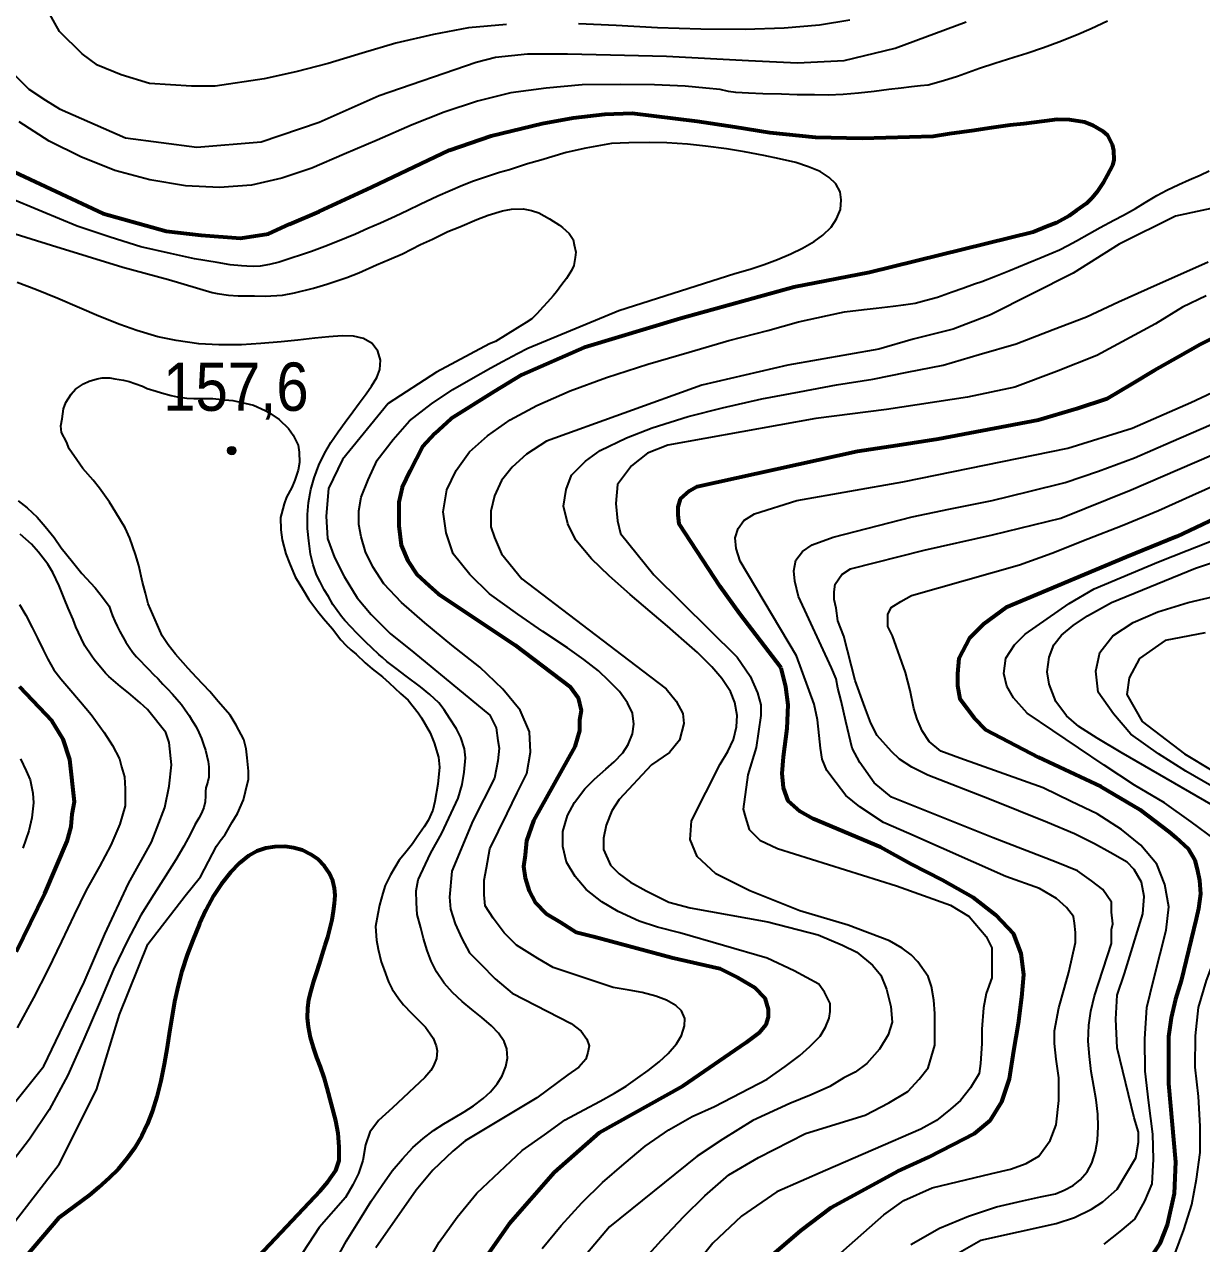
# Model space of a CAD drawing. Header units: metres. Extents: x 552626 to 559174, y 1843804 to 1852371.
# Drawn here: x 557041.5 to 557455.8, y 1844572.3 to 1845001.4 of the extents above; entities that cross this region are included whole.
import ezdxf

# ---------------------------------------------------------------- set-up
doc = ezdxf.new("R2010")
doc.units = ezdxf.units.M
doc.header["$LTSCALE"] = 6.8
for name, color, linetype, lineweight in [('1', 7, 'Continuous', 25), ('2', 7, 'Continuous', 53), ('5', 7, 'Continuous', 25)]:
    doc.layers.add(name, color=color, linetype=linetype, lineweight=lineweight)

msp = doc.modelspace()

# ---------------------------------------------------------------- hatches: boundary and pattern name
at = {"layer": '5'}
msp.add_hatch(color=256, dxfattribs=at).paths.add_polyline_path([(557115.98, 1844851.38, 1), (557112.98, 1844851.38, 1)])

# ---------------------------------------------------------------- linework, layer by layer
at = {"layer": '1'}
for points in [[(557211.22, 1845001.43), (557197.83, 1845000.22), (557185.45, 1844997.87), (557172.26, 1844994.85), (557160.34, 1844991.3), (557148.46, 1844987.62), (557137.01, 1844984.75), (557125.88, 1844982.28), (557108.7, 1844979.66), (557100.31, 1844979.66), (557085.5, 1844980.65), (557075.63, 1844983.62), (557067.24, 1844987.08), (557061.81, 1844991.04), (557053.92, 1844998.96), (557049.97, 1845005.89)], [(557422.6, 1845002.52), (557416.93, 1844999.89), (557411.72, 1844997.61), (557405.47, 1844995.15), (557400.09, 1844993.12), (557394.2, 1844991.15), (557389.69, 1844989.79), (557382.98, 1844987.6), (557377.54, 1844985.85), (557369.83, 1844983.1), (557364.95, 1844981.57), (557359.56, 1844980.03), (557356.86, 1844979.73), (557353.67, 1844979.46), (557350.01, 1844978.99), (557345.65, 1844978.48), (557340.54, 1844977.75), (557335.07, 1844977.16), (557329.57, 1844976.72), (557324.32, 1844976.52), (557319.55, 1844976.62), (557313.45, 1844976.64), (557307.89, 1844976.86), (557301.33, 1844976.94), (557296.34, 1844977.16), (557291.9, 1844977.42), (557289.3, 1844977.84), (557286.39, 1844978.45), (557281.25, 1844978.95), (557274.01, 1844979.66), (557263.29, 1844980.15), (557251.18, 1844980.29), (557237.84, 1844980.11), (557225.1, 1844978.92), (557212.72, 1844977.28), (557200.98, 1844974.36), (557189.26, 1844970.57), (557177.98, 1844966.01), (557165.65, 1844960.64), (557154.1, 1844955.71), (557142.64, 1844950.85), (557132.12, 1844947.3), (557121.42, 1844944.84), (557110.22, 1844943.97), (557098.19, 1844944.53)], [(557332, 1845002.89), (557321.31, 1845001.12), (557308.85, 1845000.11), (557295.13, 1844999.63), (557279.51, 1844999.77), (557264.32, 1845000.15), (557249.77, 1845001.03), (557236.47, 1845001.58)], [(557313.5, 1844987.85), (557329.92, 1844988.66), (557347.95, 1844993.08), (557372.89, 1845002.27)], [(557037.63, 1844984.11), (557043.06, 1844978.67), (557048.98, 1844974.71), (557053.92, 1844971.74), (557077.14, 1844961.54), (557102.24, 1844958.25), (557124.84, 1844960.03), (557145.3, 1844967), (557166.34, 1844976.35), (557200.49, 1844988.06), (557207.33, 1844989.86), (557218.55, 1844991.07), (557232.57, 1844991.07), (557247.8, 1844990.67), (557267.43, 1844990.26), (557296.27, 1844988.66), (557313.5, 1844987.85)], [(557098.19, 1844944.53), (557085.67, 1844946.69), (557073.39, 1844949.94), (557061.35, 1844954.85), (557050.25, 1844960.32), (557039.65, 1844967.06)], [(557177.03, 1844861.89), (557184.75, 1844867.91), (557192.23, 1844872.88), (557199.46, 1844877.03), (557205.68, 1844880.54), (557209.8, 1844882.78), (557214.99, 1844885.52), (557218.64, 1844887.41), (557250.7, 1844900.67), (557291.53, 1844913.71), (557296.85, 1844915.23), (557301.86, 1844916.9), (557306.57, 1844918.64), (557311.27, 1844920.67), (557315.32, 1844922.59), (557319.4, 1844924.99), (557322.48, 1844927.21), (557325.37, 1844929.99), (557327.28, 1844932.98), (557328.65, 1844936.23), (557328.95, 1844939.62), (557328.53, 1844942.51), (557327.07, 1844945.33), (557324.73, 1844947.51), (557321.59, 1844949.59), (557317.45, 1844951.31), (557312.94, 1844952.79), (557307.27, 1844954.1), (557301.72, 1844955.3), (557294.92, 1844956.5), (557288.6, 1844957.56), (557281.14, 1844958.53), (557274.88, 1844959.2), (557267.55, 1844959.69), (557261.56, 1844959.8), (557254.16, 1844959.76), (557248.1, 1844959.46), (557239.06, 1844957.88), (557232.1, 1844956.34), (557223.3, 1844953.63), (557218.52, 1844952.28), (557212.26, 1844950.22), (557208.75, 1844949.3), (557203.47, 1844947.55), (557199.57, 1844946.18), (557195.68, 1844944.72), (557191.3, 1844942.82), (557187.03, 1844940.9), (557180.82, 1844938), (557176.39, 1844935.9), (557172.04, 1844933.85), (557169.41, 1844932.6), (557166.87, 1844931.45), (557162.42, 1844929.51), (557158.02, 1844927.63), (557151.68, 1844925.01), (557147.24, 1844923.23), (557142.52, 1844921.5), (557139.03, 1844920.27), (557135.36, 1844919.1), (557131.12, 1844917.72), (557127.81, 1844916.92), (557124.44, 1844916.29), (557122.19, 1844916.24), (557119.8, 1844916.29)], [(557233.62, 1844872.42), (557246.4, 1844877.15), (557260.9, 1844881.87), (557275.39, 1844885.99), (557289.45, 1844890.1), (557303.1, 1844893.72), (557313.96, 1844896.72), (557324.07, 1844898.95), (557330.15, 1844900.19), (557337.04, 1844901.08), (557341.18, 1844901.52), (557347.17, 1844902.21), (557350.84, 1844902.73), (557355.01, 1844903.29), (557358.84, 1844904.35), (557362.77, 1844905.4), (557367.99, 1844907.29), (557371.79, 1844908.54), (557375.89, 1844910.07), (557378.37, 1844910.88), (557383.25, 1844912.82), (557387.89, 1844914.66), (557394.7, 1844917.47), (557399.26, 1844919.31), (557403.57, 1844921.09), (557405.77, 1844922.02), (557408.73, 1844923.57), (557411.72, 1844925.27), (557416.34, 1844927.84), (557420.01, 1844929.91), (557424.86, 1844932.45), (557428.27, 1844934.31), (557432.47, 1844936.66), (557435.9, 1844938.75), (557439.97, 1844941.13), (557443.56, 1844943.04), (557447.75, 1844945.05), (557451.33, 1844946.65), (557455.26, 1844948.38), (557458.43, 1844949.82)], [(557119.8, 1844916.29), (557117.97, 1844916.42), (557113.98, 1844916.81), (557109.37, 1844917.56), (557101.42, 1844918.88), (557092.95, 1844920.72), (557082.48, 1844923.17), (557071.75, 1844926.52), (557060.09, 1844930.35), (557047.69, 1844935.52), (557035.79, 1844940.5)], [(557465.08, 1844937.95), (557446.61, 1844933.93), (557426.73, 1844924.07), (557410.53, 1844913.79), (557381.43, 1844899.22), (557368.33, 1844894.17), (557354.23, 1844890.64), (557342.14, 1844887.1), (557310.1, 1844881.52), (557279.86, 1844874.43), (557225.28, 1844854.7), (557218.19, 1844850.1), (557213.19, 1844845.51), (557209.44, 1844840.91), (557206.94, 1844835.48), (557205.69, 1844830.04), (557205.69, 1844824.61), (557206.94, 1844820.85), (557209.44, 1844815), (557216.53, 1844806.22), (557259.05, 1844773.83), (557267.3, 1844767.53), (557270.83, 1844763.2), (557273.19, 1844758.86), (557273.58, 1844755.32), (557272.01, 1844749.41), (557268.48, 1844745.08), (557262.19, 1844740.74), (557250.75, 1844728.57), (557248.24, 1844724.55), (557246.24, 1844719.53), (557245.24, 1844715.01), (557245.24, 1844710.99), (557247.74, 1844705.47), (557250.75, 1844702.45), (557254.75, 1844699.44), (557260.26, 1844696.43), (557268.28, 1844692.41), (557275.79, 1844690.4), (557303.16, 1844685.49), (557320.88, 1844681), (557329.38, 1844677.34), (557334.39, 1844674.83), (557339.9, 1844670.31), (557342.91, 1844666.79), (557344.91, 1844661.77), (557346.41, 1844655.74), (557346.91, 1844650.21), (557345.41, 1844645.69), (557342.41, 1844640.67), (557337.9, 1844635.65)], [(557025.78, 1844931.6), (557051.02, 1844923.71), (557076.18, 1844915.97), (557092.27, 1844911.57), (557107.64, 1844907.06), (557109.39, 1844906.71), (557113.36, 1844906.16), (557116.72, 1844905.92), (557122.44, 1844905.87), (557126.25, 1844905.78), (557132.29, 1844906.15), (557136.58, 1844906.88), (557143.31, 1844908.58), (557147.98, 1844910.02), (557155.02, 1844912.33), (557159.18, 1844913.99), (557165.4, 1844916.77), (557169.92, 1844918.66), (557174.52, 1844920.67), (557180.96, 1844923.95), (557185.1, 1844925.8), (557190.57, 1844928.48), (557194.73, 1844930.14), (557200.78, 1844932.71), (557204.68, 1844934.24), (557209.73, 1844935.73), (557212.97, 1844936.42), (557217.06, 1844936.46), (557219.98, 1844935.87), (557222.56, 1844935.05), (557226.34, 1844932.96), (557229.85, 1844930.74), (557230.91, 1844929.92), (557233.17, 1844927.82), (557234.57, 1844925.71), (557234.99, 1844923.86), (557235.51, 1844921.27)], [(557235.51, 1844921.27), (557235.37, 1844919.35), (557234.87, 1844916.52), (557234.04, 1844914.8), (557232.3, 1844911.92), (557230.67, 1844909.82), (557228.7, 1844907.29), (557227.55, 1844905.81), (557225.54, 1844903.66), (557224.12, 1844902.05), (557221.86, 1844899.58), (557220.1, 1844897.74), (557218.07, 1844896.44), (557215.08, 1844894.55), (557207.33, 1844889.77), (557205.22, 1844888.98), (557186.57, 1844878.94), (557169.53, 1844867.95), (557153.49, 1844848.25), (557148.54, 1844838), (557147.76, 1844828.37), (557148.18, 1844820.43), (557150.68, 1844813.75), (557154.01, 1844807.06), (557158.6, 1844799.54), (557163.6, 1844793.69), (557170.27, 1844787), (557178.6, 1844780.31), (557205.32, 1844758.28), (557207.53, 1844753.84), (557208.09, 1844749.39), (557208.64, 1844746.61), (557208.09, 1844742.17), (557206.98, 1844736.05), (557199.32, 1844721.06), (557191.89, 1844703.32), (557191.11, 1844694.26), (557191.5, 1844689.93), (557193.07, 1844684.81), (557195.43, 1844679.68), (557198.18, 1844674.56), (557202.1, 1844670.62), (557207.21, 1844665.5), (557213.1, 1844660.38), (557233.92, 1844649.75), (557237.46, 1844646.99), (557239.42, 1844644.23), (557240.21, 1844641.87), (557239.81, 1844639.51), (557239.03, 1844637.14), (557236.67, 1844634.38), (557232.74, 1844631.63), (557221.87, 1844623.59), (557196.61, 1844608.39), (557192.28, 1844604.84), (557185.21, 1844598.14), (557179.32, 1844591.05), (557165.2, 1844570.79)], [(557273.68, 1844784.46), (557267.76, 1844789.6), (557261.67, 1844794.78), (557254.72, 1844800.69), (557247.29, 1844807.26), (557241.04, 1844813.27), (557235.52, 1844819.84), (557232.74, 1844825.57), (557231.27, 1844831.78), (557232.18, 1844837.74), (557234.02, 1844842.75), (557238.96, 1844847.64), (557244.14, 1844851.43), (557253.41, 1844855.83), (557262.44, 1844859.46), (557275.1, 1844863.41), (557287.21, 1844866.49), (557301.04, 1844869.59), (557314.28, 1844872.06), (557327.32, 1844874.58), (557340.09, 1844876.58), (557352.11, 1844879.03), (557364.79, 1844881.49), (557377.45, 1844885.26), (557390.54, 1844889.03), (557403.54, 1844894), (557415.23, 1844898.52), (557426.49, 1844903.7), (557436.68, 1844908.32), (557458.1, 1844917.8)], [(557142.31, 1844837.72), (557143.5, 1844841.86), (557145.16, 1844846.31), (557147.13, 1844850.32), (557149.33, 1844854.21), (557151.91, 1844858.03), (557154.35, 1844861.45), (557157.09, 1844865.08), (557159.36, 1844868.11), (557161.79, 1844871.39), (557163.69, 1844874.08), (557165.54, 1844877.11), (557166.61, 1844879.97), (557166.84, 1844883.24), (557165.84, 1844886.36), (557163.84, 1844889.04), (557160.87, 1844890.87), (557157.37, 1844891.68), (557153.34, 1844891.78), (557148.66, 1844891.45), (557143.72, 1844890.95), (557137.74, 1844890.32), (557131.93, 1844889.68), (557124.68, 1844889.04), (557117.96, 1844888.64), (557109.95, 1844888.59), (557102.94, 1844888.98), (557094.92, 1844890.1), (557088.48, 1844891.44), (557081.04, 1844893.63), (557075.11, 1844895.74), (557067.71, 1844898.7), (557060.92, 1844901.59), (557053.26, 1844904.9), (557045.82, 1844907.96), (557038.95, 1844910.59)], [(557457.36, 1844905.91), (557449.04, 1844901.93), (557439.53, 1844895.97), (557418.93, 1844884.85), (557404.67, 1844879.29), (557390.01, 1844873.73), (557373.37, 1844870.15), (557344.92, 1844865.8), (557319.96, 1844862.72), (557267.93, 1844853.31), (557260.73, 1844850.53), (557255.19, 1844846.08), (557250.2, 1844839.42), (557249.65, 1844832.75), (557250.2, 1844826.63)], [(557402.51, 1844608.52), (557404.52, 1844614.05), (557405.52, 1844622.58), (557405.52, 1844630.62), (557404.52, 1844637.15), (557404.01, 1844642.68), (557404.01, 1844647.2), (557405.52, 1844655.23), (557407.52, 1844662.27), (557409.02, 1844667.79), (557411.42, 1844678.24), (557411.42, 1844681.82), (557411.02, 1844685), (557410.62, 1844687.38), (557408.25, 1844690.56), (557404.68, 1844693.74), (557398.74, 1844697.31), (557386.85, 1844701.52), (557352.71, 1844716.6), (557343.85, 1844720.49), (557335.53, 1844726.05), (557330.55, 1844729.94), (557327.22, 1844734.39), (557323.9, 1844738.83), (557322.24, 1844742.72), (557321.68, 1844746.61), (557321.13, 1844751.06), (557320.57, 1844756.61), (557319.47, 1844762.17), (557313.17, 1844779.11), (557293.35, 1844812.51), (557292, 1844816.91), (557291.66, 1844820.63), (557292.67, 1844824.02), (557294.7, 1844826.73), (557298.41, 1844829.1), (557313.37, 1844833.86), (557350.64, 1844840.39), (557408.63, 1844852.25), (557431.3, 1844859.32), (557452.01, 1844868.33), (557478.44, 1844880.72)], [(557119.97, 1844743.28), (557119.57, 1844746.47), (557118.69, 1844749.69), (557116.05, 1844754.78), (557113.9, 1844758.31), (557109.68, 1844763.11), (557106.78, 1844766.55), (557102.06, 1844771.58), (557099.1, 1844774.72), (557094.75, 1844779.79), (557092.06, 1844783.07), (557090.06, 1844786.15), (557087.54, 1844791.83), (557085.13, 1844797.42), (557084.18, 1844801.2), (557083.12, 1844805.07), (557081.81, 1844810.99), (557080.57, 1844814.83), (557078.61, 1844820.58), (557077.02, 1844824.18), (557073.67, 1844829.66), (557071.52, 1844833.19), (557067.94, 1844838.17), (557065.78, 1844841.04), (557062.03, 1844845.13), (557059.95, 1844848.11), (557057.26, 1844852.05), (557056.29, 1844854.5), (557054.64, 1844857.81), (557054.36, 1844860.06), (557054.8, 1844862.59), (557055.32, 1844866.08), (557056.08, 1844868.36), (557058, 1844871.26), (557059.5, 1844872.97), (557062.3, 1844874.85), (557064.27, 1844875.85), (557067.12, 1844876.68), (557068.88, 1844877), (557071.55, 1844876.96), (557073.39, 1844876.71), (557076.4, 1844876.23), (557078.37, 1844875.72), (557080.36, 1844875.01), (557083.14, 1844874.03), (557084.76, 1844873.28), (557087.92, 1844872.35), (557089.8, 1844871.73), (557093.15, 1844870.81), (557095.31, 1844870.32), (557098.69, 1844869.89), (557101.09, 1844869.71), (557105.18, 1844869.75), (557107.85, 1844869.7), (557112.08, 1844869.28), (557114.88, 1844868.97), (557119.08, 1844868.07), (557122.12, 1844867.4), (557126.25, 1844865.54), (557127.57, 1844864.85), (557131.21, 1844862.36), (557134.47, 1844859.15), (557136.09, 1844856.88), (557137.87, 1844853.3), (557138.17, 1844850.86)], [(557223.68, 1844570.49), (557230.37, 1844578.63), (557237.69, 1844586.64), (557244.92, 1844593.78), (557252.51, 1844600.32), (557260, 1844606.5), (557268.26, 1844612.26), (557276.55, 1844616.94), (557284.4, 1844620.55), (557302.86, 1844630.17), (557309.2, 1844634.54), (557314.35, 1844638.52), (557317.92, 1844641.69), (557321.48, 1844645.27), (557323.46, 1844648.45), (557324.65, 1844651.63), (557325.05, 1844654.01), (557325.05, 1844656.79), (557323.86, 1844659.17), (557323.07, 1844660.76), (557321.09, 1844663.54), (557312.37, 1844668.31), (557302.86, 1844672.68), (557272.16, 1844681.68), (557264.31, 1844683.62), (557257.84, 1844685.81), (557250.45, 1844689.11), (557244.75, 1844692.53), (557239.22, 1844696.91), (557235.36, 1844701.43), (557232.33, 1844706.55), (557231.04, 1844712.05), (557230.98, 1844717.33), (557232.6, 1844722.96), (557235.06, 1844727.57), (557238.77, 1844732.34), (557242.15, 1844735.79), (557246.14, 1844739.25), (557249.04, 1844741.83), (557252.05, 1844745.01), (557253.94, 1844747.95), (557255.47, 1844751.69), (557255.96, 1844755.07), (557255.45, 1844758.97), (557253.73, 1844762.58), (557250.95, 1844766.54), (557247.19, 1844770.39), (557243.53, 1844773.89), (557238.35, 1844777.88), (557232.66, 1844781.91), (557223.9, 1844787.74), (557215.14, 1844793.77), (557205.21, 1844800.99), (557198.26, 1844807.81), (557192.38, 1844815.09), (557189.93, 1844822.46), (557188.84, 1844829.85), (557190.19, 1844837.58), (557193.4, 1844844.35), (557198.11, 1844851), (557204.53, 1844856.6), (557212.45, 1844862.21), (557221.82, 1844867.26), (557233.62, 1844872.42)], [(557182.52, 1844564.21), (557187.49, 1844572.75), (557193.75, 1844581.55), (557200.69, 1844590), (557208.7, 1844597.51), (557216.7, 1844605.04), (557224.51, 1844610.56), (557231.82, 1844615.77), (557238.35, 1844619.37), (557244.11, 1844622.43), (557249.13, 1844625.21), (557253.26, 1844627.63), (557257.43, 1844630.57), (557260.99, 1844633.18), (557264.92, 1844636.29), (557268.06, 1844639.13), (557270.93, 1844642.53), (557272.71, 1844645.56), (557273.82, 1844648.86), (557273.87, 1844651.5), (557272.78, 1844654.15), (557270.79, 1844656.11), (557267.42, 1844658), (557263.76, 1844659.33), (557258.88, 1844660.59), (557254.28, 1844661.47), (557248.69, 1844662.46), (557227.64, 1844669.44), (557222.14, 1844672.59), (557214.67, 1844677.32), (557210.35, 1844681.65), (557206.42, 1844686.78), (557203.68, 1844691.11), (557203.28, 1844695.05), (557203.28, 1844700.17), (557204.07, 1844704.5), (557205.25, 1844711.2), (557211.45, 1844723.65), (557214.96, 1844730.94), (557218.31, 1844737.78), (557219.59, 1844745.24), (557219.21, 1844752.36), (557216, 1844759.98), (557209.85, 1844767.36), (557201.77, 1844775.18), (557191.92, 1844782.94), (557182.42, 1844790.79), (557174.27, 1844797.94), (557167.98, 1844804.44), (557164.16, 1844810.43), (557161.56, 1844815.7), (557160.02, 1844821), (557159.22, 1844825.42), (557159.22, 1844830.14), (557159.98, 1844834.98), (557162.53, 1844841.08), (557165.7, 1844847.97), (557171.25, 1844855.32), (557177.03, 1844861.89)], [(557366.81, 1844830.82), (557382.03, 1844833.87), (557394.99, 1844837), (557407.77, 1844840.13), (557419.44, 1844844.14), (557432.16, 1844848.81), (557444.99, 1844854.47), (557459.17, 1844860.61)], [(557329.82, 1844786.09), (557327.79, 1844791.51), (557327.12, 1844795.91), (557326.44, 1844798.96), (557326.44, 1844801.67), (557326.78, 1844804.38), (557329.14, 1844807.76), (557332.18, 1844809.8), (557358.13, 1844816.33), (557382.19, 1844821.76), (557406.2, 1844827.63), (557430.96, 1844837.61), (557470.4, 1844854.65)], [(557138.17, 1844850.86), (557138.35, 1844847.18), (557137.82, 1844844.54), (557136.74, 1844840.98), (557135.63, 1844838.46), (557133.78, 1844835), (557132.94, 1844832.61), (557131.95, 1844829.16), (557131.63, 1844827.88), (557131.8, 1844823.53), (557132.24, 1844819.97), (557133.52, 1844815.09), (557134.8, 1844811.73), (557136.82, 1844806.94), (557139.7, 1844802.16), (557141.62, 1844798.98), (557144.73, 1844794.71), (557146.74, 1844792.3), (557149.96, 1844788.61), (557152.91, 1844784.79), (557154.77, 1844782.84), (557156.4, 1844781.23), (557158.3, 1844779.76), (557161.45, 1844776.63), (557163.9, 1844774.56), (557167.48, 1844771.78), (557169.84, 1844769.6), (557173.92, 1844765.93), (557176.6, 1844763.5), (557180.1, 1844759.09), (557181.27, 1844757.33), (557184.31, 1844752.1), (557185.71, 1844748.47), (557187.2, 1844743.43), (557187.54, 1844739.95), (557186.95, 1844733.98), (557185.91, 1844727.86), (557185.25, 1844724.83), (557183.61, 1844721.2), (557182.18, 1844718.92), (557179.77, 1844715.39), (557178.07, 1844712.99), (557175.29, 1844709.4), (557173.38, 1844707.17), (557171.89, 1844704.6), (557170.3, 1844702.12), (557168.5, 1844698.28), (557167.6, 1844695.6), (557166.51, 1844691.37), (557165.85, 1844688.34), (557165.07, 1844683.87), (557165.39, 1844679.06), (557165.98, 1844675.9), (557167.1, 1844671.47), (557168.12, 1844668.65), (557169.7, 1844664.38), (557170.89, 1844661.77), (557173.31, 1844658.36), (557174.9, 1844656.28), (557177.74, 1844653.4), (557178.6, 1844652.56), (557181.12, 1844649.92), (557182.64, 1844648.4), (557184.36, 1844646.05), (557185.41, 1844644.56)], [(557438.61, 1844610.82), (557437.15, 1844621.78), (557435.86, 1844632.94), (557435.73, 1844644.37), (557436.42, 1844655.32), (557438.78, 1844664.97), (557441.18, 1844674.25), (557443.25, 1844682.55), (557444.26, 1844690.81), (557442.84, 1844698.69), (557439.95, 1844705.82), (557434.35, 1844712.55), (557427.6, 1844718.04), (557419.01, 1844723.51), (557409.8, 1844727.93), (557399.99, 1844732.63), (557370.72, 1844743.12), (557364.05, 1844745.63), (557359.88, 1844748.97), (557357.38, 1844752.73), (557355.72, 1844756.91), (557354.47, 1844760.67), (557353.21, 1844766.94), (557351.6, 1844773.29), (557346.96, 1844786.16), (557345.3, 1844789.51), (557345.3, 1844793.69), (557346.55, 1844796.19), (557349.88, 1844798.28), (557353.63, 1844800.37), (557391.63, 1844811.14), (557403.01, 1844815.29), (557415.72, 1844820.33), (557427.83, 1844825), (557440.64, 1844830.36), (557452.55, 1844835.71), (557465.86, 1844841.65)], [(557192.52, 1844616.38), (557196.3, 1844618.62), (557199.6, 1844620.78), (557202.94, 1844623.3), (557205.5, 1844625.65), (557207.92, 1844628.55), (557209.62, 1844631.31), (557210.96, 1844634.63), (557211.51, 1844637.54), (557211.28, 1844640.76), (557210.35, 1844643.4), (557208.4, 1844646.29), (557205.84, 1844648.93), (557202.53, 1844651.84), (557199, 1844654.64), (557195.51, 1844657.49), (557192.13, 1844660.63), (557189.25, 1844663.91), (557186.54, 1844667.93), (557184.63, 1844671.66), (557183.24, 1844675.47), (557181.94, 1844679.67), (557181.03, 1844683.46), (557179.76, 1844688.05), (557179.45, 1844692.26), (557179.33, 1844696.42), (557180.09, 1844700.28), (557184.43, 1844709.62), (557188.36, 1844716.71), (557194.16, 1844729.01), (557195.52, 1844733.89), (557196.25, 1844738.18), (557196.69, 1844743.25), (557196.41, 1844746.42), (557195.08, 1844750.44), (557193.53, 1844753.42), (557191.12, 1844757.19), (557189.19, 1844760.11), (557187.32, 1844762.63), (557184.13, 1844765.55), (557180.92, 1844768.18), (557175.81, 1844772.03), (557172.38, 1844774.66), (557169.11, 1844777.13), (557167.51, 1844778.52), (557166.19, 1844779.66), (557163.79, 1844781.94), (557161.66, 1844783.98), (557158.51, 1844787.13), (557156.47, 1844789.23), (557154.3, 1844791.55), (557153.08, 1844792.99), (557151.59, 1844795.08), (557150.1, 1844797.26), (557148.48, 1844799.98), (557147.01, 1844802.35), (557145.57, 1844805.14), (557144.27, 1844807.66), (557143.17, 1844811.16), (557142.21, 1844814.88), (557141.56, 1844819.63), (557141.16, 1844824.02), (557141.16, 1844828.88), (557141.45, 1844833.1), (557142.31, 1844837.72)], [(557039.29, 1844833.7), (557042.51, 1844831.19), (557045.97, 1844828), (557048.86, 1844824.73), (557051.95, 1844820.75), (557054.41, 1844817.18), (557058.45, 1844812.21), (557061.77, 1844808.16), (557066.45, 1844803.08), (557069, 1844799.81), (557071.35, 1844796.69), (557071.98, 1844794.86), (557072.57, 1844793.24), (557073.35, 1844791.35), (557074.21, 1844789.58), (557075.15, 1844787.7), (557076.14, 1844785.84), (557077.22, 1844784)], [(557353.39, 1844571.99), (557363.51, 1844577.74), (557373.69, 1844581.93), (557383.55, 1844585.22), (557392.73, 1844587.26), (557399.01, 1844588.67), (557404.38, 1844589.82), (557407.38, 1844591.04), (557410.55, 1844592.68), (557413.07, 1844594.66), (557415.49, 1844597.48), (557417.11, 1844600.61), (557418.43, 1844604.67), (557419.1, 1844608.71), (557419.41, 1844613.45), (557419.23, 1844617.78), (557418.62, 1844622.82), (557417.84, 1844627.5), (557416.89, 1844632.83), (557416.26, 1844638.1), (557415.87, 1844643.49), (557416.12, 1844649.1), (557416.78, 1844654.12), (557418.1, 1844659.51), (557424.05, 1844677.84), (557424.05, 1844682.86), (557424.55, 1844684.87), (557424.05, 1844688.89), (557424.05, 1844692.4), (557421.04, 1844696.93), (557417.04, 1844699.94), (557412.03, 1844703.45), (557404.52, 1844706.47), (557382.38, 1844715.12), (557346.62, 1844729.38), (557340.52, 1844734.39), (557335.53, 1844741.61), (557332.76, 1844746.61), (557330.55, 1844756.06), (557328.89, 1844763.28), (557327.78, 1844767.73), (557327.22, 1844771.06), (557325.56, 1844774.95), (557313.95, 1844799.98), (557312.6, 1844805.39), (557312.26, 1844809.12), (557312.93, 1844812.84), (557315.3, 1844815.89), (557318.67, 1844818.26), (557326.1, 1844820.97), (557353.88, 1844828.09), (557366.81, 1844830.82)], [(557250.2, 1844826.63), (557251.31, 1844822.19), (557262.96, 1844807.63), (557292.37, 1844778.64), (557296.96, 1844771.95), (557299.46, 1844766.1), (557300.71, 1844761.92), (557300.71, 1844758.16), (557299.04, 1844746.88), (557296.12, 1844737.27), (557294.45, 1844725.15), (557295.29, 1844722.22), (557296.54, 1844718.04), (557300.29, 1844714.28), (557306.54, 1844711.36), (557348.38, 1844698.23), (557367.45, 1844691.4), (557373.96, 1844687.38), (557379.97, 1844680.35), (557381.97, 1844676.33), (557381.97, 1844671.81), (557381.97, 1844665.78), (557379.97, 1844660.26), (557378.97, 1844655.24), (557378.47, 1844647.7), (557378.47, 1844642.68), (557377.97, 1844635.65), (557377.47, 1844632.13), (557374.46, 1844627.11), (557370.96, 1844622.59), (557367.45, 1844619.57), (557362.44, 1844615.55), (557356.93, 1844612.54), (557323.37, 1844597.97), (557306.34, 1844590.44), (557293.82, 1844581.9), (557283.8, 1844572.36), (557275.29, 1844561.81)], [(557033.86, 1844616.58), (557048.36, 1844634.73), (557062.57, 1844664.33), (557069.81, 1844681.19), (557078.13, 1844699.06), (557086.24, 1844713.56), (557088.2, 1844718.68), (557090.95, 1844725.77), (557092.52, 1844733.25), (557093.31, 1844740.74), (557092.52, 1844748.62), (557091.34, 1844752.16), (557084.83, 1844760.29), (557082.26, 1844762.63), (557078.21, 1844766.12), (557075.36, 1844768.33), (557071.21, 1844771.9), (557070.02, 1844772.99), (557066.08, 1844777.91), (557065.27, 1844779.05), (557062.82, 1844782.64), (557061.53, 1844785.33), (557059.6, 1844789.37), (557058.71, 1844791.92), (557056.88, 1844795.88), (557055.63, 1844799.05), (557053.71, 1844803.76), (557051.49, 1844808.52), (557049.81, 1844811.36), (557046.52, 1844815.6), (557043.98, 1844818.43), (557040.01, 1844822.02)], [(557432.14, 1844733.63), (557421.52, 1844740.62), (557394.32, 1844759), (557389.59, 1844764.42), (557387.23, 1844768.48), (557386.21, 1844772.88), (557386.89, 1844778.3), (557389.93, 1844783.04), (557393.64, 1844786.77), (557409.18, 1844797.6), (557417.96, 1844802.68), (557440.62, 1844812.27), (557450.64, 1844816.17), (557461.1, 1844820.35)], [(557462.12, 1844725.05), (557427.41, 1844745.11), (557418.97, 1844750.19), (557412.56, 1844754.26), (557408.17, 1844757.98), (557404.45, 1844763.06), (557402.09, 1844769.16), (557401.41, 1844773.56), (557402.09, 1844778.64), (557403.77, 1844783.04), (557406.48, 1844786.43), (557410.53, 1844789.82), (557415.59, 1844793.2), (557424.04, 1844797.94), (557453.61, 1844810.04), (557476.42, 1844817.63)], [(557462.37, 1844731.5), (557450.17, 1844738.51), (557440.58, 1844744.68), (557430.83, 1844751.56), (557424.77, 1844758.76), (557419.34, 1844766.41), (557418.56, 1844773.72), (557419.98, 1844780.38), (557424.47, 1844786.16), (557431.64, 1844790.83), (557440.32, 1844794.63), (557451.01, 1844797.9), (557462.01, 1844800.49)], [(557039.82, 1844797.22), (557042.05, 1844793.43), (557044.29, 1844789.08), (557046.15, 1844785.35), (557048.1, 1844781.27), (557049.83, 1844777.93), (557051.92, 1844774.28), (557054.4, 1844771), (557057.14, 1844767.72), (557061.28, 1844762.98), (557065.03, 1844758.5), (557069.61, 1844752.15), (557072.48, 1844747.6), (557075, 1844742.84), (557075.7, 1844740.06), (557076.76, 1844736.52), (557077.03, 1844732.28), (557076.96, 1844726.4), (557075.16, 1844719.91), (557071.96, 1844712.51), (557067.92, 1844705.03), (557063.21, 1844696.67), (557059.05, 1844688.03), (557054.58, 1844678.63), (557049.82, 1844668.58), (557044.78, 1844658.74), (557039.03, 1844648.2)], [(557456.97, 1844787.24), (557442.96, 1844784.52), (557433.93, 1844778.18), (557430.31, 1844771.38), (557429.41, 1844765.49), (557434.83, 1844755.98), (557449.74, 1844744.66), (557469.16, 1844732.88)], [(557077.22, 1844784), (557078.34, 1844782.16), (557079.72, 1844780.38), (557080.97, 1844778.76), (557082.49, 1844777.23), (557083.73, 1844775.87), (557085.28, 1844774.38), (557086.83, 1844772.68), (557088.54, 1844771.02), (557090.29, 1844769.16), (557091.92, 1844767.49), (557093.64, 1844765.62), (557095.13, 1844763.89), (557096.79, 1844761.97), (557098.05, 1844760.13), (557099.52, 1844758.14), (557100.64, 1844756.19), (557101.92, 1844754.17), (557102.88, 1844752.13), (557103.81, 1844750.05), (557104.53, 1844747.96), (557105.21, 1844745.89), (557105.76, 1844743.91), (557106.19, 1844741.95), (557106.42, 1844740.1), (557106.48, 1844738.11), (557106.47, 1844736.42), (557106.11, 1844734.87), (557105.73, 1844733.74), (557105.34, 1844732.7), (557105.24, 1844731.39), (557105.23, 1844729.85), (557105.13, 1844727.81), (557104.67, 1844725.73), (557103.88, 1844723.77), (557102.88, 1844722.06), (557101.55, 1844719.61), (557099.94, 1844716.55), (557097.62, 1844712.15), (557094.86, 1844707.31), (557091.14, 1844701.55), (557087.06, 1844695.15), (557082.44, 1844687.85), (557077.84, 1844678.96), (557072.83, 1844668.72), (557068.01, 1844657.02), (557062.44, 1844644.22), (557056.78, 1844631.58), (557050.22, 1844619.35), (557043.36, 1844609.03), (557036.03, 1844599.48)], [(557259.02, 1844566.05), (557265.74, 1844573.5), (557273.52, 1844581.85), (557281, 1844589.06), (557289.44, 1844596.44), (557299.84, 1844602.54), (557316.36, 1844611.03), (557337.33, 1844617.46), (557345.65, 1844621.83), (557352.38, 1844625.8), (557356.35, 1844630.17), (557359.52, 1844634.14), (557360.7, 1844638.12), (557361.89, 1844642.09), (557361.89, 1844647.25), (557361.89, 1844653.21), (557361.5, 1844657.98), (557360.7, 1844662.75), (557359.52, 1844666.32), (557355.95, 1844671.49), (557353.57, 1844673.87), (557350.4, 1844676.26), (557345.91, 1844678.84), (557331.39, 1844684.37), (557314.36, 1844689.39), (557296.83, 1844696.43), (557284.81, 1844702.45), (557278.29, 1844708.48), (557275.79, 1844714.51), (557276.29, 1844721.04), (557286.38, 1844741.02), (557289.06, 1844745.52), (557291.06, 1844749.73), (557292.12, 1844754.2), (557292.34, 1844758.14), (557291.5, 1844762.67), (557289.95, 1844766.61), (557286.95, 1844771.22), (557283.42, 1844775.29), (557278.35, 1844780.27), (557273.68, 1844784.46)], [(557362.51, 1844564.58), (557378.06, 1844573.51), (557404.52, 1844579.39), (557411.03, 1844581.4), (557417.04, 1844584.41), (557421.04, 1844586.92), (557426.05, 1844591.44), (557432.56, 1844602.49), (557433.57, 1844608.02), (557433.57, 1844611.53), (557432.06, 1844616.56), (557426.05, 1844641.17), (557425.55, 1844651.22), (557426.05, 1844659.75), (557428.56, 1844667.29), (557435.07, 1844688.39), (557435.57, 1844694.41), (557434.57, 1844699.44), (557432.06, 1844703.96), (557429.56, 1844706.47), (557423.55, 1844709.98), (557418.04, 1844713), (557411.03, 1844716.51), (557401.51, 1844720.53), (557381.16, 1844728.65), (557359.36, 1844737.16), (557353.82, 1844739.94), (557349.39, 1844742.72), (557346.62, 1844745.5), (557341.63, 1844751.06), (557339.41, 1844755.5), (557337.2, 1844761.06), (557333.87, 1844770.51), (557329.82, 1844786.09)], [(557038.26, 1844580.12), (557053.78, 1844600.21), (557066.94, 1844626.44), (557075, 1844652.91), (557084.98, 1844677.7), (557098.09, 1844694.68), (557103.52, 1844701.4), (557109.12, 1844712.15), (557110.41, 1844714.03), (557112.13, 1844716.24), (557114.63, 1844720.55), (557116.53, 1844723.64), (557118.59, 1844728.46), (557119.36, 1844731.41), (557120.34, 1844735.72), (557120.37, 1844738.58), (557119.97, 1844743.28)], [(557040.14, 1844742.87), (557042.16, 1844738.62), (557043.51, 1844735.54), (557044.44, 1844730.85), (557044.7, 1844727.41), (557044.13, 1844722.14), (557043.04, 1844717.52), (557040.95, 1844711.48)], [(557446.47, 1844568.9), (557449.54, 1844577.07), (557452.27, 1844586.08), (557453.92, 1844594.89), (557455.27, 1844604.32), (557455.2, 1844613.54), (557454.6, 1844623.99), (557453.53, 1844634.41), (557453.59, 1844645.44), (557454.7, 1844655.41), (557457.42, 1844664.84), (557460.48, 1844673.01), (557464.19, 1844681.99), (557467.07, 1844690.14), (557468.37, 1844699.3), (557465.87, 1844706.83), (557460.67, 1844714.37), (557452.1, 1844720.7), (557442.65, 1844727.35), (557432.14, 1844733.63)], [(557185.41, 1844644.56), (557186.4, 1844641.93), (557186.72, 1844640.16), (557186.59, 1844637.39), (557185.48, 1844634.87), (557184.54, 1844633.23), (557182.39, 1844630.68), (557171.09, 1844620.07), (557166.08, 1844615.55), (557163.07, 1844611.53), (557161.57, 1844607.01), (557160.57, 1844601.49), (557159.07, 1844596.97), (557157.06, 1844592.95), (557154.56, 1844588.43), (557145.22, 1844577.91), (557131.52, 1844556.89)], [(557337.9, 1844635.65), (557333.89, 1844632.63), (557329.88, 1844630.62), (557324.88, 1844627.61), (557318.36, 1844624.6), (557310.85, 1844621.58), (557297.83, 1844615.55), (557287.31, 1844609.02), (557278.29, 1844603), (557247.38, 1844578.14), (557233.87, 1844562.15)], [(557150.42, 1844565.16), (557154.82, 1844573.26), (557159.52, 1844580.75), (557163.53, 1844587.22), (557167.36, 1844592.82), (557170.97, 1844597.84), (557174.55, 1844602.13), (557178.22, 1844606.05), (557181.89, 1844609.28), (557185.47, 1844612.04), (557189.1, 1844614.36), (557192.52, 1844616.38)], [(557321.75, 1844562.81), (557343.91, 1844582.4), (557350.92, 1844587.42), (557360.94, 1844591.94), (557381.98, 1844596.97), (557388.49, 1844598.47), (557394, 1844600.48), (557398.51, 1844602.99), (557402.51, 1844608.52)], [(557421.5, 1844572.02), (557427.15, 1844576.48), (557432.3, 1844580.87), (557435.73, 1844587.19), (557438.39, 1844593.28), (557438.88, 1844601.94), (557438.61, 1844610.82)]]:
    msp.add_lwpolyline(points, dxfattribs=at)
at = {"layer": '2'}
for points in [[(557028.65, 1844953.72), (557069.17, 1844934.84), (557091.42, 1844928.67), (557103.76, 1844927.19), (557117.58, 1844926.2), (557127.45, 1844927.68), (557134.85, 1844931.15), (557145.21, 1844935.6), (557163.75, 1844944.11), (557191.15, 1844957.11), (557205.73, 1844962.14), (557223.76, 1844966.56), (557234.58, 1844968.57), (557245.79, 1844969.78), (557255.41, 1844970.18), (557278.24, 1844967.36), (557291.46, 1844965.36), (557303.88, 1844963.35), (557319.91, 1844961.74), (557336.33, 1844961.34), (557361.27, 1844962.1), (557367.06, 1844963.02), (557375.76, 1844964.2), (557380.98, 1844965.05), (557388.36, 1844966.07), (557393.15, 1844966.57), (557400.46, 1844967.49), (557404.95, 1844968.05), (557409.25, 1844967.92), (557414.58, 1844967.16), (557417.49, 1844965.91), (557420.87, 1844963.95), (557422.69, 1844962.37), (557424.24, 1844959.14), (557424.79, 1844957.02), (557424.92, 1844953.71), (557424.4, 1844951.74), (557422.55, 1844948.28), (557421.23, 1844945.93), (557418.92, 1844942.31), (557417.18, 1844940.28), (557415.23, 1844938.42), (557411.74, 1844935.89)], [(557411.74, 1844935.89), (557409.12, 1844934.04), (557404.67, 1844931.58), (557401.31, 1844930.3), (557396.52, 1844928.28), (557338.84, 1844914.11), (557312.26, 1844908.88), (557272.36, 1844897.85), (557238.44, 1844887.66), (557216.53, 1844878.1), (557206.94, 1844872.25), (557191.53, 1844862.6), (557185.98, 1844857.44), (557181.63, 1844852.67), (557177.27, 1844844.32), (557174.5, 1844838.37), (557173.31, 1844833.2), (557173.31, 1844828.83), (557173.31, 1844824.86), (557174.1, 1844818.1), (557176.48, 1844812.54), (557179.65, 1844807.77), (557184, 1844803.8), (557187.17, 1844801.02), (557214.11, 1844783.04), (557233.58, 1844768.28), (557236.35, 1844764.39), (557237.45, 1844759.95), (557236.9, 1844756.61), (557236.9, 1844752.72), (557235.24, 1844747.17), (557220.69, 1844721.04), (557218.19, 1844714.01), (557217.69, 1844708.98), (557217.19, 1844704.96), (557217.69, 1844700.95), (557219.19, 1844696.43), (557221.2, 1844692.41), (557225.2, 1844688.39), (557230.21, 1844685.37), (557235.72, 1844681.86), (557241.73, 1844680.35), (557269.27, 1844672.99), (557286.22, 1844669.11), (557292.56, 1844665.93), (557298.51, 1844662.35), (557302.07, 1844658.78), (557303.26, 1844654.8), (557303.26, 1844652.02), (557302.47, 1844649.24), (557300.09, 1844646.46), (557295.34, 1844642.89), (557273.2, 1844627.69), (557243.78, 1844611.23), (557227.93, 1844597.26), (557212.11, 1844579.16), (557199.18, 1844560.77)], [(557307.79, 1844774.88), (557293.22, 1844793.94), (557286.4, 1844803.56), (557271.96, 1844825.65), (557271.56, 1844828.83), (557271.56, 1844831.61), (557272.35, 1844834.39), (557275.52, 1844837.17), (557278.29, 1844838.76), (557334.64, 1844851.18), (557348.72, 1844853.28), (557363.09, 1844855.56), (557398.33, 1844862.2), (557411.8, 1844866.18), (557422.5, 1844869.75), (557431.21, 1844874.92), (557439.14, 1844879.68), (557447.46, 1844884.45), (557455.38, 1844888.82), (557464.89, 1844893.59)], [(557467.29, 1844830.78), (557447.06, 1844821.1), (557429.26, 1844813.92), (557386.96, 1844796.2), (557379.04, 1844790.35), (557374.04, 1844785.33), (557370.29, 1844778.23), (557369.88, 1844772.79), (557369.88, 1844768.61), (557370.71, 1844764.02), (557373.21, 1844760.67), (557375.71, 1844757.33), (557379.88, 1844753.15), (557398.22, 1844743.43), (557420.24, 1844733.16)], [(557304.81, 1844568.31), (557314.7, 1844576.93), (557325.43, 1844584.94), (557337.43, 1844591.53), (557348.81, 1844597.79), (557359.67, 1844602.66), (557368.35, 1844607.11), (557375.83, 1844611.07), (557381.45, 1844615.65), (557385.45, 1844622.19), (557388.19, 1844630.23), (557389.72, 1844640.09), (557391.27, 1844649.74), (557392.51, 1844658.96), (557393.16, 1844666.95), (557392.27, 1844674.32), (557389.62, 1844681.15), (557383.31, 1844687.84), (557375.38, 1844694.05), (557364.62, 1844700.18), (557353.53, 1844705.87), (557342.73, 1844711.79), (557319.04, 1844721.8), (557314.46, 1844724.31), (557310.29, 1844728.07), (557308.62, 1844732.67), (557308.21, 1844737.69), (557308.62, 1844743.54), (557309.87, 1844753.57), (557310.29, 1844761.92), (557309.46, 1844768.19), (557307.79, 1844774.88)], [(557038.76, 1844675.06), (557048.74, 1844695.45), (557056.6, 1844713.87), (557057.96, 1844719.07), (557058.35, 1844723.41), (557059.13, 1844727.74), (557057.56, 1844742.71), (557055.21, 1844749.8), (557051.28, 1844756.1), (557039.86, 1844768.25)], [(557420.24, 1844733.16), (557434.07, 1844725.05), (557444.3, 1844717.18), (557446.67, 1844715.19), (557451.03, 1844711.22), (557453.41, 1844707.25), (557454.2, 1844704.07), (557454.99, 1844700.09), (557455.39, 1844695.33), (557454.6, 1844690.16), (557453.81, 1844686.59), (557448.59, 1844664.78), (557446.59, 1844658.25), (557445.09, 1844651.72), (557444.08, 1844645.19), (557444.08, 1844639.16), (557444.08, 1844628.61), (557446.59, 1844600.99), (557446.09, 1844589.93), (557443.58, 1844578.88), (557441.08, 1844572.35), (557437.07, 1844566.33)], [(557141.19, 1844651.67), (557141.27, 1844655.18), (557141.66, 1844658.14), (557142.38, 1844661.35), (557143.24, 1844664.34), (557144.25, 1844667.41), (557145.32, 1844670.74), (557146.36, 1844673.85), (557147.4, 1844677.29), (557148.27, 1844680.18), (557149.1, 1844683.42), (557149.77, 1844686.19), (557150.32, 1844689.33), (557150.69, 1844691.97), (557150.83, 1844694.84), (557150.66, 1844697.37), (557150.09, 1844700), (557148.82, 1844702.71), (557147.14, 1844705.11), (557144.72, 1844707.53), (557142.29, 1844709.22), (557139.44, 1844710.76), (557136.38, 1844711.54), (557133.19, 1844712.02), (557129.6, 1844711.89), (557126.52, 1844711.44), (557123.27, 1844710.42), (557120.38, 1844708.72), (557117.2, 1844706.19), (557114.02, 1844702.93), (557110.87, 1844698.88), (557108.09, 1844694.68), (557105.41, 1844689.64), (557103.17, 1844684.85), (557100.75, 1844679.09), (557098.84, 1844673.96), (557096.95, 1844668.17), (557095.62, 1844663.12), (557094.4, 1844657.49), (557093.49, 1844652.49), (557092.59, 1844646.91), (557091.71, 1844641.41), (557090.69, 1844635.42), (557089.55, 1844629.58), (557088.13, 1844623.88), (557086.64, 1844618.96), (557084.73, 1844614.2), (557082.79, 1844610.22), (557080.25, 1844605.86), (557077.72, 1844602.32), (557074.47, 1844598.49), (557071.34, 1844595.41), (557067.63, 1844592.05), (557064.42, 1844589.26), (557053.67, 1844581.3), (557042.18, 1844567.79)], [(557123.94, 1844567.81), (557145.58, 1844590.84), (557148.35, 1844594.02), (557151.12, 1844597.99), (557152.31, 1844601.56), (557152.31, 1844606.33), (557151.92, 1844611.1), (557151.12, 1844615.47), (557148.09, 1844627.01), (557147.03, 1844630.7), (557145.7, 1844634.43), (557144.47, 1844637.81), (557143.19, 1844641.59), (557142.25, 1844644.86), (557141.52, 1844648.55), (557141.19, 1844651.67)]]:
    msp.add_lwpolyline(points, dxfattribs=at)
at = {"layer": '5', "lineweight": 13}
msp.add_circle((557114.48, 1844851.38), 1.5, dxfattribs=at)

# ---------------------------------------------------------------- texts
at = {"layer": '5', "width": 0.9}
msp.add_text('157,6', height=17, dxfattribs=at).set_placement((557090.35, 1844865.39))

doc.saveas('drawing.dxf')
